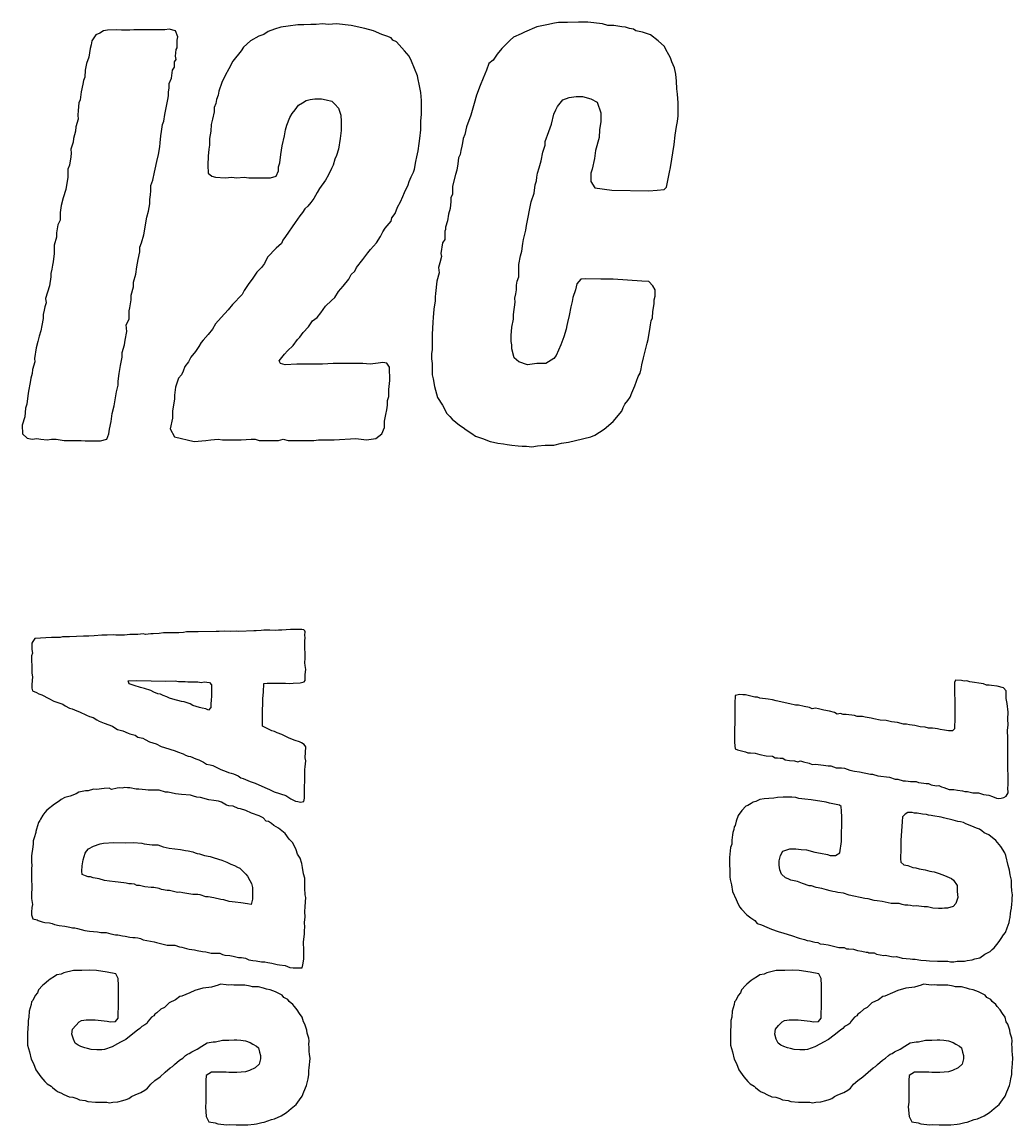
# Model space of a CAD drawing. Extents: x 21.5 to 68.8, y -31.2 to -10.6.
# Drawn here: x 36.697 to 40.277, y -31.177 to -27.193 of the extents above; entities that cross this region are included whole.
import ezdxf

# ---------------------------------------------------------------- set-up
doc = ezdxf.new("R2010")
doc.units = 0
doc.layers.add('Special_Silkscreen_Paths', color=7, linetype='CONTINUOUS')

msp = doc.modelspace()

# ---------------------------------------------------------------- linework, layer by layer
at = {"layer": 'Special_Silkscreen_Paths', "color": 7}
for points in [[(37.319179, -28.708172), (37.361513, -28.703939), (37.378446, -28.701822), (37.405963, -28.699705), (37.42078, -28.701822), (37.488513, -28.701822), (37.524496, -28.699705), (37.539313, -28.699705), (37.55413, -28.703939), (37.62398, -28.703939), (37.640913, -28.699705), (37.657847, -28.703939), (37.75098, -28.703939), (37.767914, -28.701822), (37.825064, -28.701822), (37.90338, -28.697589), (37.94148, -28.701822), (37.975347, -28.697589), (37.996514, -28.680655), (38.007097, -28.657372), (38.007097, -28.634089), (38.011331, -28.610805), (38.015564, -28.593872), (38.017681, -28.576938), (38.017681, -28.560005), (38.021914, -28.545188), (38.021914, -28.519788), (38.026147, -28.488038), (38.024031, -28.439355), (38.015564, -28.424538), (38.000747, -28.422422), (37.983814, -28.424538), (37.95418, -28.428772), (37.92878, -28.426655), (37.82083, -28.426655), (37.78273, -28.428772), (37.689597, -28.428772), (37.647263, -28.430888), (37.63033, -28.426655), (37.626097, -28.416072), (37.645147, -28.392788), (37.65573, -28.380088), (37.676897, -28.361038), (37.691713, -28.339871), (37.70018, -28.331405), (37.71288, -28.314471), (37.73193, -28.293305), (37.746747, -28.272138), (37.76368, -28.259438), (37.77638, -28.242505), (37.793314, -28.219221), (37.81448, -28.198055), (37.82718, -28.187471), (37.83988, -28.166304), (37.856814, -28.147254), (37.87798, -28.121854), (37.886447, -28.104921), (37.899147, -28.092221), (37.905497, -28.079521), (37.92878, -28.049888), (37.945714, -28.026604), (37.956297, -28.013904), (37.977464, -27.990621), (37.992281, -27.967338), (38.000747, -27.950404), (38.009214, -27.937704), (38.030381, -27.912304), (38.032497, -27.899604), (38.045197, -27.884787), (38.053664, -27.861504), (38.064247, -27.842454), (38.072714, -27.823404), (38.079064, -27.808587), (38.091764, -27.781071), (38.095997, -27.768371), (38.102347, -27.751437), (38.110814, -27.734504), (38.115047, -27.72392), (38.119281, -27.696404), (38.123514, -27.67947), (38.127747, -27.658304), (38.131981, -27.630787), (38.134097, -27.613854), (38.138331, -27.582104), (38.138331, -27.550354), (38.140447, -27.524953), (38.140447, -27.47627), (38.138331, -27.446637), (38.131981, -27.417003), (38.127747, -27.40007), (38.125631, -27.38737), (38.115047, -27.359853), (38.104464, -27.334453), (38.095997, -27.315403), (38.079064, -27.296353), (38.060014, -27.275186), (38.049431, -27.264603), (38.036731, -27.258253), (38.030381, -27.249786), (38.015564, -27.243436), (37.996514, -27.237086), (37.966881, -27.224386), (37.93513, -27.21592), (37.886447, -27.205336), (37.83353, -27.198986), (37.803897, -27.201103), (37.78273, -27.198986), (37.759447, -27.201103), (37.740397, -27.201103), (37.714997, -27.20322), (37.69383, -27.20322), (37.657847, -27.207453), (37.632447, -27.211686), (37.609163, -27.218036), (37.58588, -27.226503), (37.571063, -27.237086), (37.552013, -27.243436), (37.52238, -27.26037), (37.49698, -27.283653), (37.488513, -27.296353), (37.45888, -27.334453), (37.444063, -27.36197), (37.431363, -27.385253), (37.418663, -27.410653), (37.40808, -27.442403), (37.405963, -27.45722), (37.399613, -27.472037), (37.397496, -27.486853), (37.391146, -27.50167), (37.391146, -27.516487), (37.384796, -27.544004), (37.380563, -27.563054), (37.378446, -27.586337), (37.374213, -27.613854), (37.374213, -27.637137), (37.372096, -27.651954), (37.36998, -27.677354), (37.367863, -27.709104), (37.36998, -27.738737), (37.38268, -27.749321), (37.39538, -27.753554), (37.431363, -27.755671), (37.454646, -27.753554), (37.47158, -27.755671), (37.499096, -27.753554), (37.51603, -27.755671), (37.594347, -27.755671), (37.615513, -27.749321), (37.62398, -27.73027), (37.62398, -27.715454), (37.628213, -27.700637), (37.632447, -27.671004), (37.63668, -27.639254), (37.645147, -27.60327), (37.64938, -27.582104), (37.653613, -27.56517), (37.664197, -27.537654), (37.672663, -27.522837), (37.683247, -27.510137), (37.695947, -27.493203), (37.710763, -27.484737), (37.723463, -27.47627), (37.73828, -27.472037), (37.755214, -27.46992), (37.778497, -27.46992), (37.79543, -27.474153), (37.816597, -27.478387), (37.82718, -27.48897), (37.83988, -27.503787), (37.848347, -27.529187), (37.850464, -27.55247), (37.850464, -27.58422), (37.84623, -27.613854), (37.83988, -27.651954), (37.83353, -27.675237), (37.82718, -27.687937), (37.82083, -27.709104), (37.81448, -27.721804), (37.803897, -27.745087), (37.793314, -27.764137), (37.772147, -27.793771), (37.76368, -27.808587), (37.75098, -27.829754), (37.740397, -27.844571), (37.729813, -27.857271), (37.71923, -27.867854), (37.710763, -27.880554), (37.70018, -27.893254), (37.683247, -27.916537), (37.64938, -27.967338), (37.638797, -27.980038), (37.634563, -27.992738), (37.615513, -28.009671), (37.583763, -28.041421), (37.57318, -28.064704), (37.562597, -28.079521), (37.545663, -28.096454), (37.530846, -28.117621), (37.513913, -28.140904), (37.499096, -28.162071), (37.492746, -28.176888), (37.456763, -28.212871), (37.441946, -28.231921), (37.416546, -28.259438), (37.39538, -28.282721), (37.384796, -28.301771), (37.36998, -28.320821), (37.35093, -28.341988), (37.34458, -28.350455), (37.336113, -28.365271), (37.323413, -28.382205), (37.306479, -28.403372), (37.298013, -28.420305), (37.285313, -28.437238), (37.278963, -28.454172), (37.272613, -28.466872), (37.262029, -28.479572), (37.251446, -28.511322), (37.247213, -28.540955), (37.247213, -28.553655), (37.240863, -28.598105), (37.240863, -28.623505), (37.232396, -28.661605), (37.247213, -28.691239)], [(38.53838, -28.727222), (38.559547, -28.722989), (38.587063, -28.720872), (38.618813, -28.720872), (38.64633, -28.714522), (38.67173, -28.710289), (38.69713, -28.703939), (38.752164, -28.691239), (38.76698, -28.684889), (38.800847, -28.663722), (38.832597, -28.636205), (38.864347, -28.598105), (38.86858, -28.585405), (38.87493, -28.572705), (38.885514, -28.560005), (38.89398, -28.547305), (38.90033, -28.532488), (38.910914, -28.507088), (38.923614, -28.473222), (38.929964, -28.460522), (38.934197, -28.445705), (38.936314, -28.430888), (38.942664, -28.405488), (38.955364, -28.352571), (38.959597, -28.339871), (38.965947, -28.295421), (38.968064, -28.286955), (38.970181, -28.272138), (38.974414, -28.261555), (38.976531, -28.238271), (38.980764, -28.210755), (38.980764, -28.195938), (38.984997, -28.183238), (38.984997, -28.159954), (38.976531, -28.145138), (38.961714, -28.130321), (38.936314, -28.128204), (38.832597, -28.121854), (38.788147, -28.121854), (38.733113, -28.119738), (38.71618, -28.121854), (38.701363, -28.138788), (38.69713, -28.159954), (38.686547, -28.187471), (38.68443, -28.202288), (38.680197, -28.221338), (38.673847, -28.253088), (38.667497, -28.278488), (38.66538, -28.289071), (38.663263, -28.301771), (38.654797, -28.329288), (38.644213, -28.358921), (38.62728, -28.397022), (38.618813, -28.407605), (38.58918, -28.426655), (38.55743, -28.426655), (38.523563, -28.430888), (38.491813, -28.420305), (38.47488, -28.405488), (38.466413, -28.373738), (38.466413, -28.358921), (38.464296, -28.346221), (38.464296, -28.325055), (38.466413, -28.295421), (38.472763, -28.265788), (38.472763, -28.248855), (38.479113, -28.204405), (38.476996, -28.189588), (38.48123, -28.174771), (38.483346, -28.159954), (38.483346, -28.143021), (38.485463, -28.128204), (38.491813, -28.113388), (38.491813, -28.068938), (38.498163, -28.037188), (38.502396, -28.020254), (38.50663, -27.992738), (38.508746, -27.977921), (38.517213, -27.944054), (38.51933, -27.927121), (38.536263, -27.842454), (38.546847, -27.810704), (38.55108, -27.781071), (38.555313, -27.766254), (38.55743, -27.753554), (38.559547, -27.738737), (38.565897, -27.719687), (38.572247, -27.694287), (38.578597, -27.662537), (38.587063, -27.637137), (38.587063, -27.624437), (38.599763, -27.588454), (38.610347, -27.560937), (38.618813, -27.524953), (38.625163, -27.510137), (38.631513, -27.497437), (38.650563, -27.474153), (38.673847, -27.465687), (38.699247, -27.461453), (38.72253, -27.461453), (38.752164, -27.46992), (38.775447, -27.48262), (38.788147, -27.52072), (38.788147, -27.55247), (38.783914, -27.582104), (38.781797, -27.60962), (38.769097, -27.656187), (38.764864, -27.68582), (38.756397, -27.72392), (38.752164, -27.738737), (38.752164, -27.768371), (38.76698, -27.791654), (38.828364, -27.800121), (38.961714, -27.802237), (38.991347, -27.800121), (39.016747, -27.798004), (39.025214, -27.789537), (39.035797, -27.734504), (39.040031, -27.71757), (39.052731, -27.63502), (39.056964, -27.601154), (39.061197, -27.569404), (39.065431, -27.55247), (39.067547, -27.531303), (39.067547, -27.484737), (39.065431, -27.452987), (39.063314, -27.433937), (39.061197, -27.40642), (39.059081, -27.38102), (39.054847, -27.357737), (39.044264, -27.33657), (39.040031, -27.321753), (39.033681, -27.31117), (39.023097, -27.29212), (39.018864, -27.281536), (38.995581, -27.26037), (38.968064, -27.239203), (38.93843, -27.22862), (38.915147, -27.224386), (38.90668, -27.218036), (38.891864, -27.21592), (38.877047, -27.211686), (38.864347, -27.20957), (38.834714, -27.205336), (38.813547, -27.205336), (38.794497, -27.198986), (38.74158, -27.192636), (38.707713, -27.192636), (38.667497, -27.194753), (38.635747, -27.194753), (38.62093, -27.19687), (38.593413, -27.20322), (38.55743, -27.20957), (38.51298, -27.22862), (38.50028, -27.23497), (38.472763, -27.24767), (38.460063, -27.258253), (38.43043, -27.287886), (38.413496, -27.309053), (38.39868, -27.33022), (38.383863, -27.34292), (38.375396, -27.366203), (38.362696, -27.395837), (38.352113, -27.421237), (38.339413, -27.45722), (38.330946, -27.486853), (38.318246, -27.529187), (38.303429, -27.57152), (38.297079, -27.599037), (38.290729, -27.613854), (38.288613, -27.62867), (38.286496, -27.64137), (38.282263, -27.656187), (38.280146, -27.671004), (38.273796, -27.683704), (38.271679, -27.70487), (38.267446, -27.728154), (38.263213, -27.74297), (38.252629, -27.785304), (38.252629, -27.814937), (38.246279, -27.827637), (38.246279, -27.840337), (38.244163, -27.865737), (38.237813, -27.886904), (38.233579, -27.910187), (38.227229, -27.933471), (38.227229, -27.941937), (38.225113, -27.948287), (38.225113, -27.977921), (38.216646, -27.990621), (38.210296, -28.028721), (38.212413, -28.039304), (38.206063, -28.062588), (38.201829, -28.079521), (38.203946, -28.098571), (38.195479, -28.128204), (38.191246, -28.172655), (38.189129, -28.185355), (38.189129, -28.200171), (38.184896, -28.229805), (38.182779, -28.259438), (38.180663, -28.276371), (38.178546, -28.320821), (38.178546, -28.375855), (38.176429, -28.390672), (38.176429, -28.409722), (38.178546, -28.426655), (38.178546, -28.466872), (38.182779, -28.481688), (38.187013, -28.509205), (38.191246, -28.521905), (38.197596, -28.549422), (38.216646, -28.576938), (38.231463, -28.606572), (38.242046, -28.617155), (38.250513, -28.627739), (38.278029, -28.648905), (38.290729, -28.657372), (38.301313, -28.665839), (38.32248, -28.678539), (38.33518, -28.689122), (38.36058, -28.697589), (38.388096, -28.708172), (38.400796, -28.710289), (38.415613, -28.714522), (38.43678, -28.716639), (38.44948, -28.718755), (38.466413, -28.720872), (38.489696, -28.722989), (38.504513, -28.725105), (38.51933, -28.725105)], [(36.925482, -28.706055), (36.980515, -28.706055), (37.003799, -28.699705), (37.010149, -28.680655), (37.012265, -28.663722), (37.018615, -28.636205), (37.022849, -28.606572), (37.029199, -28.579055), (37.037665, -28.528255), (37.044015, -28.504972), (37.044015, -28.490155), (37.048249, -28.462638), (37.052482, -28.433005), (37.058832, -28.403372), (37.058832, -28.386438), (37.067299, -28.358921), (37.069415, -28.341988), (37.075765, -28.310238), (37.073649, -28.286955), (37.084232, -28.265788), (37.084232, -28.236155), (37.086349, -28.225571), (37.090582, -28.195938), (37.090582, -28.179005), (37.099049, -28.149371), (37.099049, -28.132438), (37.107516, -28.102804), (37.111749, -28.077404), (37.115982, -28.049888), (37.122332, -28.022371), (37.122332, -28.005438), (37.128682, -27.990621), (37.137149, -27.960988), (37.147732, -27.897487), (37.154082, -27.876321), (37.158316, -27.848804), (37.158316, -27.833987), (37.160432, -27.817054), (37.162549, -27.802237), (37.162549, -27.783187), (37.168899, -27.764137), (37.175249, -27.734504), (37.177366, -27.72392), (37.183716, -27.696404), (37.190066, -27.671004), (37.194299, -27.643487), (37.196416, -27.62867), (37.198532, -27.60327), (37.200649, -27.588454), (37.204882, -27.563054), (37.209116, -27.550354), (37.213349, -27.52707), (37.223932, -27.472037), (37.226049, -27.459337), (37.226049, -27.44452), (37.228166, -27.43182), (37.228166, -27.414887), (37.236632, -27.395837), (37.240866, -27.366203), (37.247216, -27.35562), (37.247216, -27.33657), (37.253566, -27.328103), (37.251449, -27.315403), (37.253566, -27.29212), (37.257799, -27.28577), (37.257799, -27.258253), (37.259916, -27.245553), (37.251449, -27.224386), (37.228166, -27.218036), (37.213349, -27.220153), (37.101166, -27.220153), (37.086349, -27.22227), (37.056715, -27.22227), (37.037665, -27.220153), (37.005915, -27.22227), (36.991099, -27.224386), (36.978399, -27.232853), (36.963582, -27.239203), (36.948765, -27.26037), (36.946649, -27.275186), (36.942415, -27.287886), (36.938182, -27.319636), (36.929715, -27.34292), (36.925482, -27.366203), (36.923365, -27.391603), (36.919132, -27.404303), (36.917015, -27.417003), (36.910665, -27.44452), (36.906432, -27.474153), (36.902199, -27.484737), (36.900082, -27.512253), (36.897965, -27.529187), (36.900082, -27.544004), (36.891615, -27.57152), (36.889499, -27.586337), (36.883149, -27.613854), (36.881032, -27.626554), (36.872565, -27.651954), (36.874682, -27.66677), (36.872565, -27.67947), (36.868332, -27.709104), (36.861982, -27.72392), (36.861982, -27.753554), (36.855632, -27.798004), (36.845048, -27.827637), (36.838698, -27.855154), (36.834465, -27.880554), (36.834465, -27.908071), (36.825998, -27.925004), (36.821765, -27.954637), (36.821765, -27.969454), (36.813298, -27.999088), (36.813298, -28.028721), (36.809065, -28.058354), (36.806948, -28.071054), (36.804832, -28.085871), (36.800598, -28.100688), (36.800598, -28.113388), (36.796365, -28.145138), (36.781548, -28.191705), (36.783665, -28.206521), (36.779432, -28.221338), (36.777315, -28.234038), (36.773082, -28.248855), (36.773082, -28.263671), (36.768848, -28.289071), (36.764615, -28.308121), (36.758265, -28.327171), (36.754032, -28.346221), (36.747682, -28.369505), (36.741332, -28.407605), (36.743448, -28.420305), (36.734982, -28.447822), (36.732865, -28.462638), (36.728632, -28.479572), (36.726515, -28.494388), (36.720165, -28.526138), (36.718048, -28.543072), (36.713815, -28.572705), (36.709582, -28.587522), (36.707465, -28.619272), (36.696882, -28.648905), (36.698998, -28.680655), (36.715932, -28.695472), (36.732865, -28.699705), (36.749798, -28.697589), (36.764615, -28.699705), (36.787898, -28.701822), (36.802715, -28.699705), (36.819648, -28.699705), (36.849282, -28.703939), (36.910665, -28.703939)], [(37.381745, -29.628925), (37.380334, -29.641625), (37.378922, -29.657147), (37.378922, -29.668436), (37.370456, -29.678314), (37.360578, -29.67408), (37.347878, -29.671258), (37.338, -29.668436), (37.314011, -29.66138), (37.304134, -29.655736), (37.282967, -29.64868), (37.273089, -29.647269), (37.242045, -29.638803), (37.229345, -29.634569), (37.219467, -29.630336), (37.206767, -29.626103), (37.196889, -29.620458), (37.187012, -29.619047), (37.1729, -29.613403), (37.161612, -29.607758), (37.139034, -29.600703), (37.124923, -29.596469), (37.102345, -29.589414), (37.084001, -29.583769), (37.079767, -29.572481), (37.112223, -29.571069), (37.163023, -29.572481), (37.216645, -29.573892), (37.250511, -29.572481), (37.2618, -29.575303), (37.285789, -29.575303), (37.295667, -29.576714), (37.332356, -29.576714), (37.343645, -29.578125), (37.354934, -29.576714), (37.374689, -29.578125), (37.381745, -29.586592)], [(40.260411, -29.977467), (40.259, -29.959122), (40.260411, -29.949244), (40.260411, -29.909733), (40.259, -29.895622), (40.259, -29.779911), (40.257589, -29.751689), (40.260411, -29.731934), (40.259, -29.710767), (40.260411, -29.685367), (40.256178, -29.654322), (40.253356, -29.635978), (40.253356, -29.609167), (40.243478, -29.597878), (40.2209, -29.592234), (40.199733, -29.589411), (40.191267, -29.588), (40.181389, -29.588), (40.171511, -29.583767), (40.122122, -29.576711), (40.110833, -29.572478), (40.100956, -29.573889), (40.091078, -29.571067), (40.069911, -29.569656), (40.065678, -29.578123), (40.065678, -29.614811), (40.067089, -29.645856), (40.067089, -29.719234), (40.065678, -29.731934), (40.065678, -29.746045), (40.058622, -29.7531), (40.044511, -29.7531), (40.0304, -29.750278), (40.014878, -29.748867), (40.005, -29.746045), (39.996534, -29.744634), (39.986656, -29.743222), (39.972545, -29.743222), (39.959845, -29.7404), (39.9415, -29.738989), (39.923156, -29.733345), (39.9034, -29.731934), (39.892111, -29.729111), (39.882234, -29.729111), (39.859656, -29.723467), (39.849778, -29.722056), (39.838489, -29.720645), (39.818734, -29.716411), (39.797567, -29.715), (39.774989, -29.709356), (39.765112, -29.707945), (39.743945, -29.703711), (39.734067, -29.700889), (39.714312, -29.700889), (39.704434, -29.698067), (39.6748, -29.693834), (39.663512, -29.693834), (39.653634, -29.691011), (39.642345, -29.692422), (39.632467, -29.686778), (39.614123, -29.682545), (39.594367, -29.678311), (39.584489, -29.675489), (39.574612, -29.674078), (39.563323, -29.671256), (39.552034, -29.674078), (39.542156, -29.668434), (39.522401, -29.665611), (39.502645, -29.659967), (39.491356, -29.659967), (39.471601, -29.655734), (39.422212, -29.644445), (39.408101, -29.641622), (39.392578, -29.6388), (39.362945, -29.634567), (39.354478, -29.631745), (39.344601, -29.631745), (39.310734, -29.623278), (39.300856, -29.623278), (39.290979, -29.621867), (39.274045, -29.6261), (39.272634, -29.654322), (39.272634, -29.709356), (39.271223, -29.761567), (39.271223, -29.795433), (39.274045, -29.818011), (39.282512, -29.822245), (39.310734, -29.8293), (39.319201, -29.832122), (39.329079, -29.832122), (39.346012, -29.833533), (39.362945, -29.839178), (39.385523, -29.843411), (39.408101, -29.844822), (39.417978, -29.850467), (39.426445, -29.850467), (39.436323, -29.851878), (39.446201, -29.851878), (39.454667, -29.857522), (39.47019, -29.860345), (39.488534, -29.861756), (39.499823, -29.864578), (39.509701, -29.861756), (39.520989, -29.864578), (39.540745, -29.870222), (39.552034, -29.874456), (39.563323, -29.873045), (39.592956, -29.877278), (39.609889, -29.8801), (39.619767, -29.8801), (39.638112, -29.887156), (39.657867, -29.887156), (39.669156, -29.888567), (39.6875, -29.895622), (39.704434, -29.898445), (39.722778, -29.901267), (39.762289, -29.909733), (39.769345, -29.909733), (39.7891, -29.915378), (39.831434, -29.921022), (39.851189, -29.928078), (39.861067, -29.928078), (39.880823, -29.933722), (39.889289, -29.933722), (39.899167, -29.935133), (39.907634, -29.936544), (39.927389, -29.936544), (39.935856, -29.939367), (39.955611, -29.942189), (39.964078, -29.9436), (39.972545, -29.9436), (39.982422, -29.947833), (40.000767, -29.952067), (40.009234, -29.950656), (40.019111, -29.954889), (40.027578, -29.957711), (40.047334, -29.964767), (40.064267, -29.964767), (40.076967, -29.967589), (40.095311, -29.970411), (40.103778, -29.971822), (40.113656, -29.971822), (40.132, -29.977467), (40.153167, -29.977467), (40.171511, -29.983111), (40.179978, -29.984522), (40.189856, -29.985933), (40.203967, -29.990167), (40.218078, -29.995811), (40.226544, -29.997222), (40.235011, -29.995811), (40.244889, -29.9944), (40.253356, -29.988756)], [(37.721822, -30.355643), (37.720411, -30.345765), (37.720411, -30.338709), (37.719, -30.328831), (37.719, -30.285087), (37.713356, -30.269565), (37.710533, -30.246987), (37.707711, -30.232876), (37.702067, -30.21312), (37.692189, -30.199009), (37.687956, -30.183487), (37.679489, -30.165143), (37.673844, -30.156676), (37.662556, -30.143976), (37.647033, -30.124221), (37.623045, -30.104465), (37.606111, -30.094587), (37.597645, -30.087532), (37.587767, -30.080476), (37.5793, -30.079065), (37.568011, -30.067776), (37.5539, -30.060721), (37.525678, -30.050843), (37.505922, -30.040965), (37.486167, -30.035321), (37.4777, -30.033909), (37.459356, -30.025443), (37.443834, -30.024032), (37.435367, -30.021209), (37.417022, -30.011332), (37.407145, -30.007098), (37.390211, -30.004276), (37.371867, -30.002865), (37.342234, -29.994398), (37.328123, -29.992987), (37.316834, -29.988754), (37.305545, -29.985932), (37.273089, -29.98311), (37.251923, -29.980287), (37.225112, -29.974643), (37.215234, -29.974643), (37.192656, -29.967587), (37.153145, -29.967587), (37.143267, -29.966176), (37.119278, -29.963354), (37.1094, -29.963354), (37.086823, -29.959121), (37.078356, -29.959121), (37.068478, -29.95771), (37.058601, -29.960532), (37.048723, -29.959121), (37.040256, -29.960532), (37.020501, -29.964765), (37.012034, -29.960532), (36.993689, -29.961943), (36.965467, -29.964765), (36.955589, -29.963354), (36.935834, -29.97041), (36.925956, -29.97041), (36.901967, -29.974643), (36.89209, -29.980287), (36.870923, -29.988754), (36.851167, -29.994398), (36.838467, -30.001454), (36.831412, -30.007098), (36.814478, -30.018387), (36.786256, -30.039554), (36.779201, -30.048021), (36.772145, -30.057898), (36.763679, -30.072009), (36.760856, -30.077654), (36.756623, -30.084709), (36.749567, -30.108698), (36.746745, -30.117165), (36.746745, -30.119987), (36.741101, -30.139743), (36.736867, -30.151032), (36.736867, -30.160909), (36.734045, -30.182076), (36.732634, -30.194776), (36.731223, -30.206065), (36.731223, -30.228643), (36.732634, -30.237109), (36.731223, -30.252632), (36.731223, -30.287909), (36.732634, -30.316131), (36.731223, -30.347176), (36.731223, -30.358465), (36.734045, -30.381043), (36.732634, -30.39092), (36.731223, -30.407854), (36.731223, -30.417731), (36.735456, -30.431842), (36.750979, -30.436076), (36.755212, -30.438898), (36.769323, -30.443131), (36.779201, -30.445954), (36.796134, -30.447365), (36.806012, -30.448776), (36.814478, -30.453009), (36.831412, -30.455831), (36.851167, -30.458654), (36.869512, -30.462887), (36.87939, -30.464298), (36.887856, -30.464298), (36.897734, -30.46712), (36.923134, -30.474176), (36.940067, -30.476998), (36.969701, -30.47982), (36.980989, -30.481231), (37.000745, -30.481231), (37.017678, -30.486876), (37.034612, -30.489698), (37.043078, -30.489698), (37.060012, -30.493931), (37.069889, -30.495342), (37.086823, -30.498165), (37.0967, -30.499576), (37.105167, -30.499576), (37.115045, -30.500987), (37.124923, -30.503809), (37.1348, -30.508042), (37.174312, -30.515098), (37.182778, -30.51792), (37.202534, -30.522154), (37.211, -30.524976), (37.220878, -30.527798), (37.2491, -30.527798), (37.266034, -30.533442), (37.2745, -30.534854), (37.291434, -30.539087), (37.301311, -30.541909), (37.319656, -30.544731), (37.329534, -30.546142), (37.349289, -30.550376), (37.360578, -30.551787), (37.380334, -30.55602), (37.411378, -30.55602), (37.421256, -30.561665), (37.429722, -30.563076), (37.448067, -30.564487), (37.459356, -30.567309), (37.479111, -30.571542), (37.4904, -30.571542), (37.504511, -30.574365), (37.5158, -30.580009), (37.531322, -30.582831), (37.542611, -30.584242), (37.562367, -30.587065), (37.573656, -30.587065), (37.584945, -30.589887), (37.599056, -30.592709), (37.618811, -30.596942), (37.627278, -30.598353), (37.647033, -30.601176), (37.663967, -30.608231), (37.676667, -30.609642), (37.709122, -30.609642), (37.711944, -30.598353), (37.714767, -30.578598), (37.714767, -30.536265), (37.713356, -30.526387), (37.713356, -30.515098), (37.714767, -30.506631), (37.717589, -30.486876), (37.717589, -30.474176), (37.719, -30.462887), (37.717589, -30.445954), (37.720411, -30.424787), (37.719, -30.406443), (37.720411, -30.388098)], [(40.275933, -30.345765), (40.273111, -30.331654), (40.2717, -30.313309), (40.2717, -30.292143), (40.267467, -30.273798), (40.264644, -30.256865), (40.260411, -30.239932), (40.251944, -30.203243), (40.247711, -30.193365), (40.2336, -30.170787), (40.215256, -30.14962), (40.189856, -30.128454), (40.181389, -30.125632), (40.172922, -30.121398), (40.164456, -30.114343), (40.155989, -30.108698), (40.146111, -30.104465), (40.129178, -30.097409), (40.1066, -30.088943), (40.098133, -30.084709), (40.088256, -30.081887), (40.078378, -30.080476), (40.061445, -30.076243), (40.026167, -30.067776), (40.0177, -30.064954), (39.988067, -30.060721), (39.982422, -30.059309), (39.972545, -30.057898), (39.965489, -30.055076), (39.949967, -30.053665), (39.931622, -30.050843), (39.921745, -30.050843), (39.913278, -30.048021), (39.897756, -30.048021), (39.887878, -30.053665), (39.878, -30.063543), (39.876589, -30.080476), (39.872356, -30.14962), (39.872356, -30.179254), (39.870945, -30.215943), (39.872356, -30.227232), (39.883645, -30.237109), (39.897756, -30.239932), (39.9161, -30.246987), (39.925978, -30.248398), (39.938678, -30.25122), (39.959845, -30.255454), (39.976778, -30.259687), (39.983834, -30.261098), (39.9923, -30.262509), (40.010645, -30.268154), (40.0304, -30.275209), (40.0558, -30.286498), (40.062856, -30.292143), (40.075556, -30.311898), (40.075556, -30.333065), (40.078378, -30.355643), (40.071322, -30.376809), (40.061445, -30.388098), (40.040278, -30.393743), (40.0304, -30.393743), (40.021934, -30.395154), (40.007822, -30.395154), (39.988067, -30.393743), (39.968311, -30.389509), (39.957022, -30.389509), (39.927389, -30.385276), (39.917511, -30.386687), (39.907634, -30.383865), (39.897756, -30.382454), (39.886467, -30.382454), (39.876589, -30.381043), (39.866711, -30.376809), (39.837078, -30.376809), (39.815911, -30.372576), (39.804623, -30.369754), (39.786278, -30.366931), (39.7764, -30.36552), (39.753823, -30.359876), (39.742534, -30.358465), (39.686089, -30.347176), (39.664923, -30.34012), (39.645167, -30.337298), (39.635289, -30.334476), (39.626823, -30.333065), (39.616945, -30.331654), (39.604245, -30.32742), (39.587312, -30.323187), (39.566145, -30.318954), (39.549212, -30.313309), (39.540745, -30.313309), (39.516756, -30.304843), (39.498412, -30.297787), (39.474423, -30.292143), (39.464545, -30.287909), (39.456078, -30.283676), (39.440556, -30.270976), (39.434912, -30.255454), (39.43209, -30.23852), (39.43209, -30.222998), (39.437734, -30.203243), (39.446201, -30.18772), (39.471601, -30.179254), (39.492767, -30.179254), (39.512523, -30.182076), (39.530867, -30.183487), (39.561912, -30.191954), (39.581667, -30.194776), (39.607067, -30.20042), (39.616945, -30.203243), (39.6367, -30.203243), (39.652223, -30.193365), (39.657867, -30.152443), (39.659278, -30.063543), (39.657867, -30.043787), (39.656456, -30.026854), (39.650812, -30.021209), (39.614123, -30.014154), (39.602834, -30.011332), (39.547801, -30.002865), (39.525223, -30.000043), (39.504056, -29.997221), (39.492767, -29.994398), (39.478656, -29.992987), (39.447612, -29.992987), (39.426445, -29.994398), (39.413745, -29.99581), (39.395401, -29.997221), (39.378467, -29.998632), (39.362945, -30.001454), (39.348834, -30.008509), (39.338956, -30.011332), (39.331901, -30.015565), (39.319201, -30.022621), (39.312145, -30.025443), (39.298034, -30.040965), (39.283923, -30.059309), (39.276867, -30.079065), (39.274045, -30.094587), (39.269812, -30.100232), (39.268401, -30.110109), (39.265579, -30.119987), (39.264167, -30.128454), (39.261345, -30.148209), (39.261345, -30.16232), (39.257112, -30.17502), (39.252879, -30.210298), (39.252879, -30.232876), (39.25429, -30.259687), (39.25429, -30.280854), (39.255701, -30.290731), (39.259934, -30.309076), (39.264167, -30.333065), (39.276867, -30.362698), (39.281101, -30.371165), (39.289567, -30.389509), (39.296623, -30.397976), (39.316379, -30.417731), (39.33049, -30.42902), (39.344601, -30.438898), (39.353067, -30.448776), (39.36859, -30.45442), (39.388345, -30.462887), (39.405278, -30.469942), (39.429267, -30.478409), (39.449023, -30.484054), (39.477245, -30.49252), (39.505467, -30.502398), (39.523812, -30.506631), (39.533689, -30.510865), (39.543567, -30.512276), (39.552034, -30.513687), (39.561912, -30.516509), (39.571789, -30.51792), (39.580256, -30.522154), (39.594367, -30.523565), (39.609889, -30.526387), (39.619767, -30.529209), (39.647989, -30.536265), (39.667745, -30.536265), (39.676212, -30.540498), (39.684678, -30.540498), (39.701612, -30.541909), (39.715723, -30.546142), (39.731245, -30.548965), (39.746767, -30.553198), (39.752412, -30.553198), (39.756645, -30.554609), (39.7764, -30.554609), (39.784867, -30.560254), (39.810267, -30.564487), (39.817323, -30.563076), (39.832845, -30.567309), (39.844134, -30.570131), (39.856834, -30.56872), (39.876589, -30.574365), (39.906223, -30.577187), (39.914689, -30.578598), (39.924567, -30.578598), (39.944322, -30.58142), (39.964078, -30.582831), (39.975367, -30.584242), (40.005, -30.585653), (40.041689, -30.585653), (40.051567, -30.587065), (40.064267, -30.587065), (40.075556, -30.585653), (40.102367, -30.585653), (40.112245, -30.582831), (40.130589, -30.580009), (40.139056, -30.577187), (40.1574, -30.572953), (40.175745, -30.560254), (40.1955, -30.550376), (40.202556, -30.54332), (40.209611, -30.537676), (40.223722, -30.519331), (40.229367, -30.510865), (40.235011, -30.503809), (40.243478, -30.489698), (40.250533, -30.481231), (40.256178, -30.464298), (40.263233, -30.445954), (40.264644, -30.437487), (40.267467, -30.427609), (40.268878, -30.413498), (40.270289, -30.405031), (40.2717, -30.393743), (40.273111, -30.37822), (40.274522, -30.368343), (40.274522, -30.358465)], [(37.529911, -30.361287), (37.524267, -30.381043), (37.511567, -30.37822), (37.487578, -30.373987), (37.466411, -30.372576), (37.445245, -30.369754), (37.425489, -30.364109), (37.415611, -30.362698), (37.390211, -30.357054), (37.369045, -30.35282), (37.360578, -30.35282), (37.340823, -30.345765), (37.332356, -30.344354), (37.314011, -30.344354), (37.277323, -30.338709), (37.267445, -30.335887), (37.258978, -30.337298), (37.2491, -30.334476), (37.229345, -30.330243), (37.220878, -30.330243), (37.201123, -30.326009), (37.192656, -30.323187), (37.1729, -30.318954), (37.163023, -30.318954), (37.140445, -30.316131), (37.120689, -30.311898), (37.112223, -30.311898), (37.103756, -30.307665), (37.092467, -30.306254), (37.082589, -30.306254), (37.072712, -30.303431), (37.064245, -30.30202), (37.033201, -30.299198), (37.013445, -30.296376), (36.995101, -30.293554), (36.975345, -30.287909), (36.954178, -30.283676), (36.944301, -30.280854), (36.935834, -30.280854), (36.925956, -30.27662), (36.914667, -30.272387), (36.913256, -30.259687), (36.914667, -30.241343), (36.91749, -30.218765), (36.924545, -30.194776), (36.93019, -30.18772), (36.937245, -30.179254), (36.955589, -30.169376), (36.979578, -30.160909), (36.990867, -30.159498), (37.028967, -30.156676), (37.069889, -30.158087), (37.099523, -30.156676), (37.129156, -30.159498), (37.137623, -30.160909), (37.167256, -30.165143), (37.187012, -30.165143), (37.206767, -30.172198), (37.218056, -30.17502), (37.227934, -30.176432), (37.2491, -30.179254), (37.268856, -30.182076), (37.2872, -30.184898), (37.297078, -30.186309), (37.314011, -30.190543), (37.322478, -30.193365), (37.329534, -30.196187), (37.338, -30.197598), (37.356345, -30.203243), (37.3761, -30.207476), (37.391622, -30.211709), (37.418434, -30.220176), (37.436778, -30.227232), (37.450889, -30.234287), (37.465, -30.239932), (37.474878, -30.245576), (37.483345, -30.249809), (37.494634, -30.259687), (37.505922, -30.270976), (37.511567, -30.278032), (37.520033, -30.293554), (37.525678, -30.304843), (37.529911, -30.318954)], [(37.737344, -30.937018), (37.735933, -30.921496), (37.734522, -30.911618), (37.734522, -30.896096), (37.733111, -30.886218), (37.734522, -30.873518), (37.733111, -30.863641), (37.727467, -30.845296), (37.726056, -30.834007), (37.719, -30.812841), (37.713356, -30.804374), (37.709122, -30.787441), (37.699244, -30.774741), (37.690778, -30.760629), (37.6809, -30.749341), (37.675256, -30.742285), (37.662556, -30.730996), (37.656911, -30.723941), (37.6428, -30.716885), (37.637156, -30.708418), (37.613167, -30.695718), (37.593411, -30.688663), (37.580711, -30.685841), (37.569422, -30.683018), (37.551078, -30.677374), (37.529911, -30.677374), (37.521445, -30.675963), (37.501689, -30.67173), (37.462178, -30.67173), (37.4523, -30.670318), (37.442422, -30.67173), (37.433956, -30.670318), (37.4142, -30.668907), (37.405734, -30.67173), (37.381745, -30.678785), (37.371867, -30.680196), (37.360578, -30.681607), (37.3507, -30.683018), (37.321067, -30.691485), (37.302723, -30.699952), (37.2745, -30.711241), (37.267445, -30.712652), (37.251923, -30.725352), (37.227934, -30.735229), (37.211, -30.752163), (37.1983, -30.759218), (37.184189, -30.771918), (37.177134, -30.776152), (37.1729, -30.783207), (37.164434, -30.787441), (37.153145, -30.801552), (37.1475, -30.810018), (37.140445, -30.815663), (37.129156, -30.821307), (37.1221, -30.828363), (37.113634, -30.834007), (37.091056, -30.852352), (37.071301, -30.867874), (37.052956, -30.877752), (37.041667, -30.883396), (37.021912, -30.894685), (36.995101, -30.904563), (36.985223, -30.905974), (36.966878, -30.905974), (36.947123, -30.904563), (36.933012, -30.900329), (36.923134, -30.898918), (36.909023, -30.893274), (36.899145, -30.88904), (36.889267, -30.881985), (36.882212, -30.866463), (36.876567, -30.849529), (36.87939, -30.831185), (36.890678, -30.817074), (36.903378, -30.804374), (36.911845, -30.800141), (36.928778, -30.797318), (36.961234, -30.797318), (37.004978, -30.801552), (37.016267, -30.804374), (37.034612, -30.802963), (37.044489, -30.791674), (37.044489, -30.771918), (37.045901, -30.752163), (37.045901, -30.673141), (37.044489, -30.647741), (37.036023, -30.630807), (37.004978, -30.625163), (36.965467, -30.619518), (36.941478, -30.618107), (36.913256, -30.619518), (36.882212, -30.619518), (36.848345, -30.627985), (36.838467, -30.632218), (36.822945, -30.635041), (36.814478, -30.640685), (36.798956, -30.650563), (36.791901, -30.654796), (36.776379, -30.668907), (36.770734, -30.673141), (36.756623, -30.688663), (36.75239, -30.699952), (36.743923, -30.70983), (36.735456, -30.726763), (36.731223, -30.732407), (36.729812, -30.742285), (36.722756, -30.766274), (36.721345, -30.787441), (36.718523, -30.800141), (36.718523, -30.810018), (36.717112, -30.845296), (36.717112, -30.88904), (36.724167, -30.913029), (36.729812, -30.93984), (36.738279, -30.955363), (36.746745, -30.97794), (36.76509, -31.00334), (36.779201, -31.020274), (36.787667, -31.02874), (36.801779, -31.037207), (36.807423, -31.04144), (36.820123, -31.052729), (36.827178, -31.056963), (36.837056, -31.061196), (36.848345, -31.06684), (36.86669, -31.075307), (36.880801, -31.076718), (36.894912, -31.080951), (36.90479, -31.086596), (36.924545, -31.088007), (36.934423, -31.09224), (36.962645, -31.095063), (37.003567, -31.095063), (37.013445, -31.096474), (37.024734, -31.095063), (37.043078, -31.093651), (37.061423, -31.088007), (37.072712, -31.085185), (37.082589, -31.080951), (37.092467, -31.073896), (37.105167, -31.068251), (37.126334, -31.059785), (37.140445, -31.051318), (37.150323, -31.044263), (37.161612, -31.030151), (37.177134, -31.01604), (37.195478, -31.00334), (37.213823, -30.986407), (37.232167, -30.970885), (37.240634, -30.96524), (37.247689, -30.958185), (37.266034, -30.942663), (37.277323, -30.935607), (37.2872, -30.925729), (37.294256, -30.921496), (37.301311, -30.918674), (37.309778, -30.913029), (37.329534, -30.903152), (37.346467, -30.891863), (37.366223, -30.880574), (37.387389, -30.87634), (37.395856, -30.87634), (37.421256, -30.870696), (37.443834, -30.870696), (37.463589, -30.869285), (37.473467, -30.869285), (37.487578, -30.870696), (37.504511, -30.873518), (37.521445, -30.879163), (37.531322, -30.884807), (37.544022, -30.891863), (37.551078, -30.898918), (37.555311, -30.91444), (37.558133, -30.925729), (37.558133, -30.938429), (37.5539, -30.956774), (37.539789, -30.970885), (37.518622, -30.980763), (37.504511, -30.984996), (37.473467, -30.987818), (37.443834, -30.987818), (37.433956, -30.986407), (37.381745, -30.986407), (37.361989, -30.997696), (37.360578, -31.01604), (37.360578, -31.095063), (37.359167, -31.111996), (37.361989, -31.145863), (37.371867, -31.165618), (37.394445, -31.169851), (37.404322, -31.172674), (37.415611, -31.174085), (37.436778, -31.176907), (37.446656, -31.175496), (37.470645, -31.176907), (37.512978, -31.176907), (37.535556, -31.174085), (37.544022, -31.172674), (37.563778, -31.16844), (37.572245, -31.167029), (37.597645, -31.157151), (37.608933, -31.154329), (37.632922, -31.144451), (37.652678, -31.131751), (37.669611, -31.11764), (37.687956, -31.103529), (37.699244, -31.086596), (37.709122, -31.072485), (37.714767, -31.056963), (37.724644, -31.034385), (37.727467, -31.024507), (37.730289, -31.010396), (37.733111, -30.994874), (37.733111, -30.980763), (37.734522, -30.970885)], [(40.277344, -30.937018), (40.275933, -30.921496), (40.274522, -30.911618), (40.274522, -30.896096), (40.273111, -30.886218), (40.274522, -30.873518), (40.273111, -30.863641), (40.267467, -30.845296), (40.266056, -30.834007), (40.259, -30.812841), (40.253356, -30.804374), (40.249122, -30.787441), (40.239244, -30.774741), (40.230778, -30.760629), (40.2209, -30.749341), (40.215256, -30.742285), (40.202556, -30.730996), (40.196911, -30.723941), (40.1828, -30.716885), (40.177156, -30.708418), (40.153167, -30.695718), (40.133411, -30.688663), (40.120711, -30.685841), (40.109422, -30.683018), (40.091078, -30.677374), (40.069911, -30.677374), (40.061445, -30.675963), (40.041689, -30.67173), (40.002178, -30.67173), (39.9923, -30.670318), (39.982422, -30.67173), (39.973956, -30.670318), (39.9542, -30.668907), (39.945734, -30.67173), (39.921745, -30.678785), (39.911867, -30.680196), (39.900578, -30.681607), (39.8907, -30.683018), (39.861067, -30.691485), (39.842723, -30.699952), (39.8145, -30.711241), (39.807445, -30.712652), (39.791923, -30.725352), (39.767934, -30.735229), (39.751, -30.752163), (39.7383, -30.759218), (39.724189, -30.771918), (39.717134, -30.776152), (39.7129, -30.783207), (39.704434, -30.787441), (39.693145, -30.801552), (39.6875, -30.810018), (39.680445, -30.815663), (39.669156, -30.821307), (39.6621, -30.828363), (39.653634, -30.834007), (39.631056, -30.852352), (39.611301, -30.867874), (39.592956, -30.877752), (39.581667, -30.883396), (39.561912, -30.894685), (39.535101, -30.904563), (39.525223, -30.905974), (39.506878, -30.905974), (39.487123, -30.904563), (39.473012, -30.900329), (39.463134, -30.898918), (39.449023, -30.893274), (39.439145, -30.88904), (39.429267, -30.881985), (39.422212, -30.866463), (39.416567, -30.849529), (39.41939, -30.831185), (39.430678, -30.817074), (39.443378, -30.804374), (39.451845, -30.800141), (39.468778, -30.797318), (39.501234, -30.797318), (39.544978, -30.801552), (39.556267, -30.804374), (39.574612, -30.802963), (39.584489, -30.791674), (39.584489, -30.771918), (39.585901, -30.752163), (39.585901, -30.673141), (39.584489, -30.647741), (39.576023, -30.630807), (39.544978, -30.625163), (39.505467, -30.619518), (39.481478, -30.618107), (39.453256, -30.619518), (39.422212, -30.619518), (39.388345, -30.627985), (39.378467, -30.632218), (39.362945, -30.635041), (39.354478, -30.640685), (39.338956, -30.650563), (39.331901, -30.654796), (39.316379, -30.668907), (39.310734, -30.673141), (39.296623, -30.688663), (39.29239, -30.699952), (39.283923, -30.70983), (39.275456, -30.726763), (39.271223, -30.732407), (39.269812, -30.742285), (39.262756, -30.766274), (39.261345, -30.787441), (39.258523, -30.800141), (39.258523, -30.810018), (39.257112, -30.845296), (39.257112, -30.88904), (39.264167, -30.913029), (39.269812, -30.93984), (39.278279, -30.955363), (39.286745, -30.97794), (39.30509, -31.00334), (39.319201, -31.020274), (39.327667, -31.02874), (39.341779, -31.037207), (39.347423, -31.04144), (39.360123, -31.052729), (39.367178, -31.056963), (39.377056, -31.061196), (39.388345, -31.06684), (39.40669, -31.075307), (39.420801, -31.076718), (39.434912, -31.080951), (39.44479, -31.086596), (39.464545, -31.088007), (39.474423, -31.09224), (39.502645, -31.095063), (39.543567, -31.095063), (39.553445, -31.096474), (39.564734, -31.095063), (39.583078, -31.093651), (39.601423, -31.088007), (39.612712, -31.085185), (39.622589, -31.080951), (39.632467, -31.073896), (39.645167, -31.068251), (39.666334, -31.059785), (39.680445, -31.051318), (39.690323, -31.044263), (39.701612, -31.030151), (39.717134, -31.01604), (39.735478, -31.00334), (39.753823, -30.986407), (39.772167, -30.970885), (39.780634, -30.96524), (39.787689, -30.958185), (39.806034, -30.942663), (39.817323, -30.935607), (39.8272, -30.925729), (39.834256, -30.921496), (39.841311, -30.918674), (39.849778, -30.913029), (39.869534, -30.903152), (39.886467, -30.891863), (39.906223, -30.880574), (39.927389, -30.87634), (39.935856, -30.87634), (39.961256, -30.870696), (39.983834, -30.870696), (40.003589, -30.869285), (40.013467, -30.869285), (40.027578, -30.870696), (40.044511, -30.873518), (40.061445, -30.879163), (40.071322, -30.884807), (40.084022, -30.891863), (40.091078, -30.898918), (40.095311, -30.91444), (40.098133, -30.925729), (40.098133, -30.938429), (40.0939, -30.956774), (40.079789, -30.970885), (40.058622, -30.980763), (40.044511, -30.984996), (40.013467, -30.987818), (39.983834, -30.987818), (39.973956, -30.986407), (39.921745, -30.986407), (39.901989, -30.997696), (39.900578, -31.01604), (39.900578, -31.095063), (39.899167, -31.111996), (39.901989, -31.145863), (39.911867, -31.165618), (39.934445, -31.169851), (39.944322, -31.172674), (39.955611, -31.174085), (39.976778, -31.176907), (39.986656, -31.175496), (40.010645, -31.176907), (40.052978, -31.176907), (40.075556, -31.174085), (40.084022, -31.172674), (40.103778, -31.16844), (40.112245, -31.167029), (40.137645, -31.157151), (40.148933, -31.154329), (40.172922, -31.144451), (40.192678, -31.131751), (40.209611, -31.11764), (40.227956, -31.103529), (40.239244, -31.086596), (40.249122, -31.072485), (40.254767, -31.056963), (40.264644, -31.034385), (40.267467, -31.024507), (40.270289, -31.010396), (40.273111, -30.994874), (40.273111, -30.980763), (40.274522, -30.970885)]]:
    msp.add_lwpolyline(points, close=True, dxfattribs=at)
for points in [[(37.696422, -29.387625), (37.666789, -29.387625), (37.635745, -29.389036), (37.623045, -29.389036), (37.611756, -29.390447), (37.592, -29.389036), (37.570833, -29.389036), (37.560956, -29.390447), (37.542611, -29.391858), (37.534145, -29.391858), (37.480522, -29.394681), (37.470645, -29.39327), (37.450889, -29.394681), (37.429722, -29.39327), (37.408556, -29.394681), (37.398678, -29.394681), (37.333767, -29.396092), (37.291434, -29.396092), (37.280145, -29.397503), (37.263211, -29.398914), (37.208178, -29.398914), (37.192656, -29.401736), (37.170078, -29.403147), (37.161612, -29.403147), (37.143267, -29.404558), (37.1348, -29.403147), (37.115045, -29.404558), (37.086823, -29.404558), (37.067067, -29.407381), (37.036023, -29.407381), (37.026145, -29.40597), (37.004978, -29.407381), (36.985223, -29.407381), (36.957001, -29.410203), (36.938656, -29.411614), (36.918901, -29.411614), (36.868101, -29.413025), (36.842701, -29.413025), (36.834234, -29.415847), (36.80319, -29.415847), (36.742512, -29.420081), (36.735456, -29.429958), (36.732634, -29.437014), (36.732634, -29.459592), (36.734045, -29.472292), (36.731223, -29.48217), (36.731223, -29.494869), (36.732634, -29.521681), (36.732634, -29.544258), (36.734045, -29.558369), (36.732634, -29.585181), (36.732634, -29.599292), (36.734045, -29.609169), (36.749567, -29.614814), (36.758034, -29.619047), (36.767912, -29.623281), (36.793312, -29.63598), (36.811656, -29.645858), (36.837056, -29.654325), (36.844112, -29.657147), (36.852578, -29.662792), (36.868101, -29.671258), (36.877978, -29.67408), (36.886445, -29.676903), (36.894912, -29.681136), (36.90479, -29.683958), (36.93019, -29.696658), (36.940067, -29.700892), (36.954178, -29.705125), (36.966878, -29.713592), (36.975345, -29.717825), (36.993689, -29.72488), (37.023323, -29.736169), (37.031789, -29.741814), (37.041667, -29.748869), (37.061423, -29.753103), (37.079767, -29.761569), (37.086823, -29.764392), (37.105167, -29.768625), (37.115045, -29.77568), (37.133389, -29.779914), (37.141856, -29.784147), (37.157378, -29.792614), (37.181367, -29.799669), (37.199712, -29.809547), (37.211, -29.81378), (37.250511, -29.825069), (37.258978, -29.829303), (37.278734, -29.836358), (37.2872, -29.840591), (37.297078, -29.844825), (37.305545, -29.846236), (37.3253, -29.854703), (37.335178, -29.857525), (37.352111, -29.865991), (37.3634, -29.873047), (37.3761, -29.875869), (37.385978, -29.878691), (37.405734, -29.888569), (37.415611, -29.892803), (37.433956, -29.899858), (37.442422, -29.904091), (37.4523, -29.905503), (37.460767, -29.908325), (37.4777, -29.91538), (37.487578, -29.922436), (37.496045, -29.925258), (37.521445, -29.936547), (37.539789, -29.942191), (37.573656, -29.957714), (37.590589, -29.964769), (37.607522, -29.973236), (37.649856, -29.987347), (37.6682, -29.998636), (37.685133, -30.007102), (37.6936, -30.008514), (37.703478, -30.011336), (37.714767, -30.008514), (37.717589, -29.995814), (37.719, -29.892803), (37.720411, -29.882925), (37.721822, -29.861758)], [(37.721822, -29.861758), (37.720411, -29.850469), (37.721822, -29.810958), (37.716178, -29.802491), (37.7063, -29.796847), (37.699244, -29.792614), (37.683722, -29.78838), (37.662556, -29.779914), (37.635745, -29.765803), (37.618811, -29.760158), (37.608933, -29.755925), (37.599056, -29.753103), (37.580711, -29.743225), (37.565189, -29.736169), (37.565189, -29.698069), (37.5666, -29.63598), (37.569422, -29.613403), (37.570833, -29.582358), (37.582122, -29.580947), (37.648445, -29.580947), (37.662556, -29.582358), (37.676667, -29.580947), (37.702067, -29.579536), (37.716178, -29.576714), (37.720411, -29.571069), (37.720411, -29.549903), (37.721822, -29.531558), (37.720411, -29.517447), (37.719, -29.507569), (37.720411, -29.490636), (37.720411, -29.479347), (37.719, -29.448303), (37.719, -29.428547), (37.720411, -29.417258), (37.719, -29.407381)]]:
    msp.add_lwpolyline(points, dxfattribs=at)
for points in [[(37.719, -29.391858), (37.714767, -29.384803), (37.702067, -29.386214), (37.696422, -29.387625)], [(37.719, -29.407381), (37.719, -29.401736), (37.720411, -29.397503), (37.719, -29.391858)]]:
    msp.add_open_spline(points, degree=3, dxfattribs=at)

doc.saveas('drawing.dxf')
